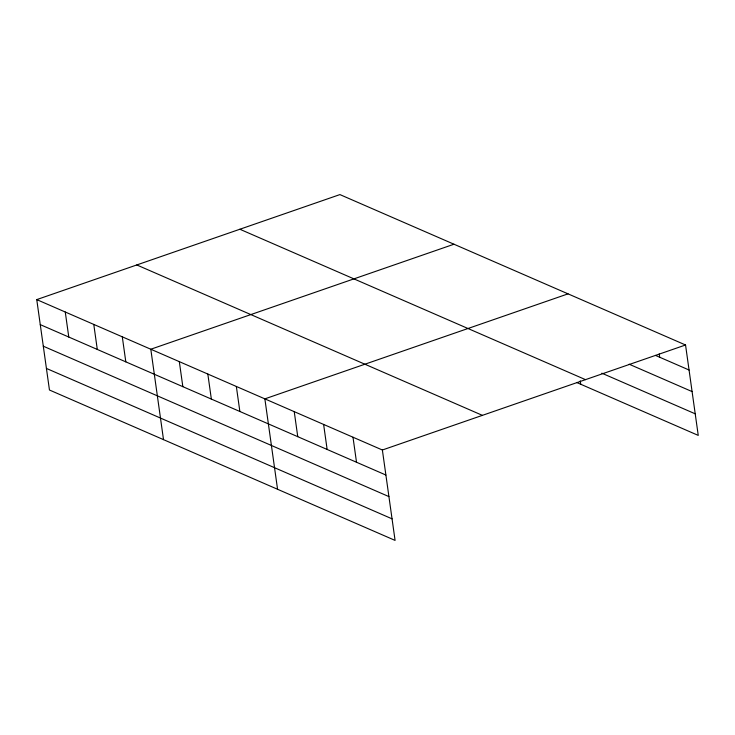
<?xml version="1.0" encoding="UTF-8"?>
<svg xmlns="http://www.w3.org/2000/svg" width="735" height="735" viewBox="0 0 735 735"><rect width="100%" height="100%" fill="white"/><g stroke="black" fill="none" stroke-linecap="round" stroke-linejoin="round"><path stroke-width="1.1" d="M36.75 299.604L382.375 450.004L395.081 540.409L49.456 390.009L36.75 299.604L339.919 194.591L685.544 344.991L698.25 435.396L576.663 382.485M453.973 244.222L150.804 349.235L163.51 439.64M568.036 293.853L264.866 398.866L277.564 489.271M382.375 450.004L685.544 344.991M655.491 355.409L689.062 370.017M629.142 364.202L692.094 391.59M601.836 373.187L695.218 413.823M239.876 229.246L585.501 379.646M136.793 264.949L482.417 415.358M40.269 324.631L385.893 475.03M43.301 346.203L388.925 496.603M46.424 368.428L392.049 518.837M659.221 353.967L659.681 357.238M580.255 380.849L580.742 384.258M352.993 437.224L356.512 462.251M323.62 424.435L327.139 449.462M294.239 411.655L297.758 436.682M236.348 386.463L239.867 411.49M207.83 374.051L211.349 399.077M179.322 361.648L182.84 386.665M122.295 336.832L125.814 361.85M93.777 324.42L97.296 349.447M65.268 312.017L68.778 337.034"/></g></svg>
